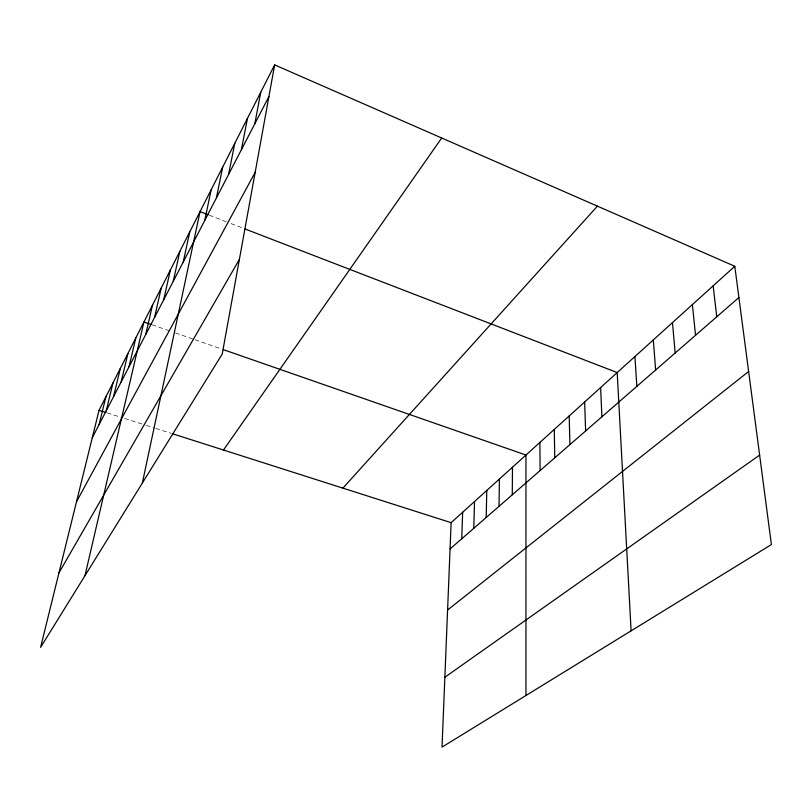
<?xml version="1.0" encoding="UTF-8"?>
<svg xmlns="http://www.w3.org/2000/svg" width="812" height="812" viewBox="0 0 812 812"><rect width="100%" height="100%" fill="white"/><g stroke="black" fill="none" stroke-linecap="round" stroke-linejoin="round"><path stroke-width="0.61" stroke-dasharray="4.06 3.04" d="M107.184 412.912L122.318 417.733M124.642 418.474L145.074 425.001M146.272 425.386L154.615 428.046M155.802 428.421L171.2 433.334M152.128 324.83L169.667 330.941M175.463 332.95L193.865 339.365M195.022 339.771L220.894 348.774M209.242 215.17L228.781 222.701M231.075 223.594L243.965 228.568"/><path stroke-width="1.22" d="M512.27 494.802L512.473 467.225M499.025 506.323L499.421 479.019M486.195 517.488L486.784 490.448M473.782 528.297L474.533 501.522M461.744 538.782L462.657 512.26M734.789 266.275L451.137 522.674L442.032 747.111L771.4 544.578L734.789 266.275L274.649 64.889L99.044 410.304L40.6 647.347L222.224 354.062L274.649 64.889M254.816 123.789L260.723 92.284M241.397 149.712L247.457 118.379M228.598 174.418L234.79 143.298M216.398 197.996L222.691 167.089M204.736 220.519L211.13 189.846M142.344 483.049L200.056 211.617L208.095 214.723M183.207 262.093L189.754 231.887M173.26 281.307L179.858 251.344M163.709 299.75L170.358 270.041M154.534 317.482L161.212 288.016M145.713 334.524L152.423 305.312M84.966 575.708L143.947 321.978L150.961 324.424M129.037 366.73L135.787 338.036M121.15 381.965L127.91 353.524M113.548 396.642L120.318 368.465M106.21 410.821L112.98 382.888M99.125 424.503L105.895 396.835M92.284 437.729L268.904 96.577M76.49 501.786L255.171 172.327M58.961 572.856L239.398 259.343M223.473 450.021L441.698 138.01M342.897 488.134L597.409 206.157M450.071 548.942L738.9 297.537M447.595 610.005L748.634 371.5M444.864 677.228L759.626 455.116M99.044 410.304L106.027 412.537M172.388 433.72L451.137 522.674M223.259 349.607L525.953 455.035L525.963 695.498M245.143 229.014L617.191 372.566L631.107 630.843M713.149 285.834L716.763 316.802M692.392 304.591L695.539 335.275M672.468 322.608L675.178 352.997M653.325 339.913L655.629 370.008M634.913 356.549L636.852 386.36M600.626 387.547L601.895 416.779M584.64 402.001L585.625 430.949M569.202 415.947L569.922 444.621M554.302 429.416L554.758 457.816M539.889 442.438L540.112 470.564"/></g></svg>
